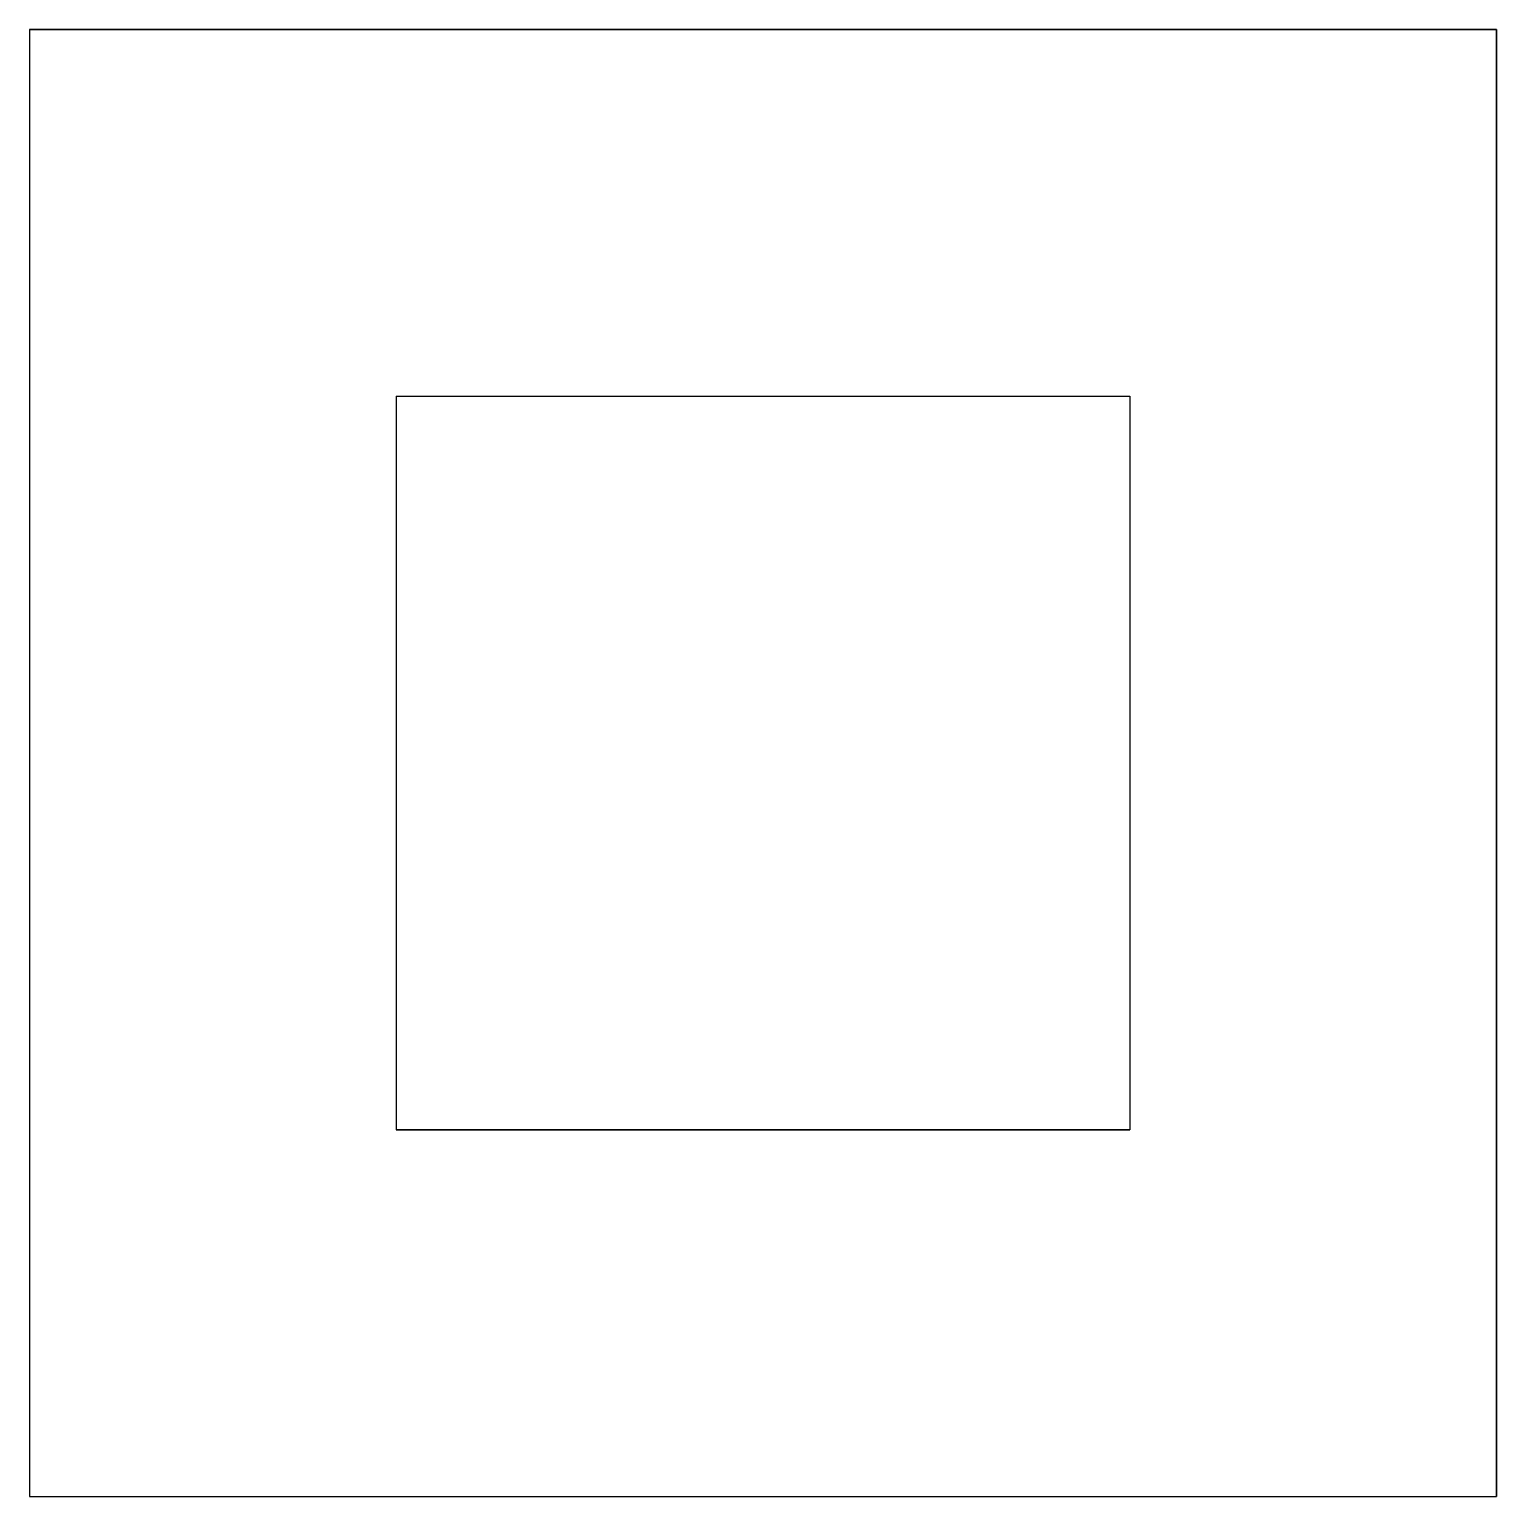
# Model space of a CAD drawing. Header units: metres. Extents: x -2 to 2, y -2 to 2.
import ezdxf

# ---------------------------------------------------------------- set-up
doc = ezdxf.new("R2010")
doc.units = ezdxf.units.M
for name, color, linetype in [('VIEW', 7, 'CONTINUOUS'), ('VIEW-CORTE', 7, 'CONTINUOUS'), ('VIEW-PERFIL', 7, 'CONTINUOUS')]:
    doc.layers.add(name, color=color, linetype=linetype)

msp = doc.modelspace()

# ---------------------------------------------------------------- linework, layer by layer
at = {"layer": 'VIEW'}
for p in [(-1, 1), (1, -1)]:
    msp.add_line(p, (-1, -1), dxfattribs=at)
at = {"layer": 'VIEW-CORTE'}
for p, q in [((-2, 2), (2, 2)), ((-2, 2), (-2, -2)), ((2, 2), (2, -2)), ((-1, 1), (1, 1)), ((-1, 1), (-1, -1)), ((1, 1), (1, -1)), ((-1, -1), (1, -1)), ((-2, -2), (2, -2))]:
    msp.add_line(p, q, dxfattribs=at)
at = {"layer": 'VIEW-PERFIL'}
for p, q in [((2, 2), (-2, 2)), ((2, -2), (2, 2))]:
    msp.add_line(p, q, dxfattribs=at)

doc.saveas('drawing.dxf')
